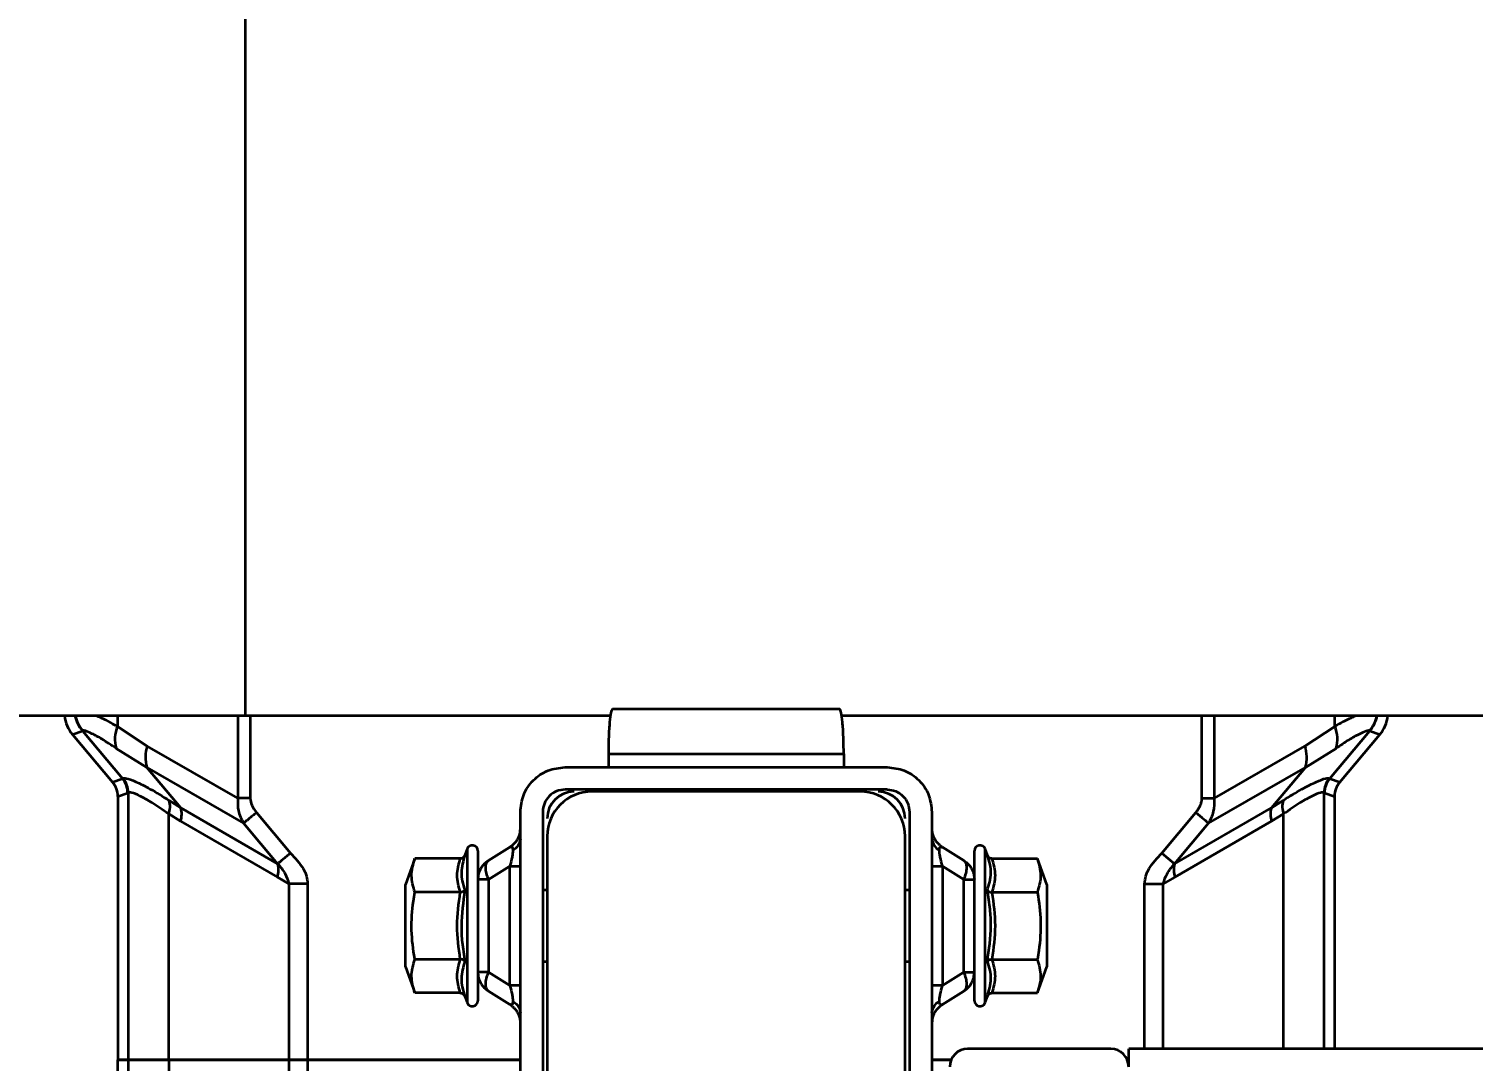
# Model space of a CAD drawing. Header units: millimetres. Extents: x 0 to 420, y 0 to 297.
# Drawn here: x 190.125 to 191.74, y 173.886 to 175.04 of the extents above; entities that cross this region are included whole.
import ezdxf

# ---------------------------------------------------------------- set-up
doc = ezdxf.new("R2010")
doc.units = ezdxf.units.MM
doc.layers.add('尺寸线层', color=150, linetype='Continuous')
doc.styles.add('SLDTEXTSTYLE2', font='TXT', dxfattribs={"width": 0.7})
doc.dimstyles.new('SLDDIMSTYLE0', dxfattribs={"dimtxt": 3.5, "dimasz": 3.302, "dimexe": 0, "dimexo": 0.0625, "dimgap": 0.875, "dimtad": 1, "dimdec": 1, "dimlfac": 100, "dimrnd": 1e-09, "dimzin": 12, "dimdsep": 46, "dimtxsty": 'SLDTEXTSTYLE2', "dimsah": 1, "dimcen": 0.09, "dimadec": 0, "dimazin": 3, "dimtfac": 1, "dimtdec": 3, "dimtofl": 0, "dimtmove": 0, "dimatfit": 3, "dimfxl": 0, "dimfrac": 2, "dimtolj": 1, "dimtzin": 12, "dimarcsym": 0})

# ---------------------------------------------------------------- blocks, each defined once
blk = doc.blocks.new('_D_6')
at = {"layer": '尺寸线层'}
for p, q in [((91.2154, 164.9172), (91.2154, 234.1922)), ((321.3154, 165.1871), (321.3154, 234.1922)), ((321.3154, 233.1922), (91.2154, 233.1922))]:
    blk.add_line(p, q, dxfattribs=at)
for points in [[(91.2154, 233.1922), (94.5174, 232.6842), (94.5174, 233.7002)], [(321.3154, 233.1922), (318.0134, 233.7002), (318.0134, 232.6842)]]:
    blk.add_solid(points, dxfattribs=at)
at = {"layer": '尺寸线层', "insert": (205.1726, 237.704), "char_height": 3.5, "attachment_point": 1, "style": 'SLDTEXTSTYLE2'}
blk.add_mtext('23010', dxfattribs=at)
blk = doc.blocks.new('_D_7')
at = {"layer": '尺寸线层'}
for p, q in [((70.597, 160.4022), (70.597, 246.1922)), ((332.8156, 175.1167), (332.8156, 246.1922)), ((332.8156, 245.1922), (70.597, 245.1922))]:
    blk.add_line(p, q, dxfattribs=at)
for points in [[(70.597, 245.1922), (73.899, 244.6842), (73.899, 245.7002)], [(332.8156, 245.1922), (329.5136, 245.7002), (329.5136, 244.6842)]]:
    blk.add_solid(points, dxfattribs=at)
at = {"layer": '尺寸线层', "insert": (202.8758, 249.704), "char_height": 3.5, "attachment_point": 1, "style": 'SLDTEXTSTYLE2'}
blk.add_mtext('26221.85', dxfattribs=at)

msp = doc.modelspace()

# ---------------------------------------------------------------- linework, layer by layer
at = {"color": 7, "linetype": 'Continuous', "lineweight": 35}
for p, q in [((190.367, 187.7722), (190.367, 174.2722)), ((191.0314, 174.2799), (190.7776, 174.2799)), ((190.367, 174.2722), (187.497, 174.2722)), ((190.2242, 174.2722), (190.2242, 174.2605)), ((190.2242, 174.2605), (190.2575, 174.2385)), ((190.3587, 174.2722), (190.3587, 174.1801)), ((190.7752, 174.2722), (190.367, 174.2722)), ((190.3726, 174.2722), (190.3726, 174.1801)), ((195.697, 174.2722), (191.0337, 174.2722)), ((191.4364, 174.1801), (191.4364, 174.2722)), ((191.4503, 174.1801), (191.4503, 174.2722)), ((191.5515, 174.2385), (191.5848, 174.2605)), ((191.5848, 174.2605), (191.5848, 174.2722)), ((190.1739, 174.2515), (190.185, 174.2555)), ((190.1739, 174.2515), (190.2187, 174.1981)), ((190.1853, 174.2557), (190.185, 174.2555)), ((190.185, 174.2555), (190.2298, 174.2021)), ((191.5792, 174.2021), (191.624, 174.2555)), ((191.5904, 174.1981), (191.6352, 174.2515)), ((191.624, 174.2555), (191.6238, 174.2557)), ((191.624, 174.2555), (191.6352, 174.2515)), ((190.257, 174.2147), (190.2227, 174.2359)), ((190.3587, 174.1801), (190.2575, 174.2385)), ((190.773, 174.2299), (191.036, 174.2299)), ((190.773, 174.2299), (190.773, 174.2149)), ((191.036, 174.2299), (191.036, 174.2149)), ((191.0361, 174.2299), (191.0361, 174.2149)), ((191.4503, 174.1801), (191.5515, 174.2385)), ((191.552, 174.2147), (191.5863, 174.2359)), ((190.257, 174.2147), (190.3652, 174.1523)), ((190.295, 174.1694), (190.257, 174.2147)), ((190.7245, 174.2149), (191.0845, 174.2149)), ((191.4438, 174.1523), (191.552, 174.2147)), ((191.514, 174.1694), (191.552, 174.2147)), ((190.2187, 174.1981), (190.2298, 174.2021)), ((190.2298, 174.2021), (190.2302, 174.2024)), ((191.5788, 174.2024), (191.5792, 174.2021)), ((191.5792, 174.2021), (191.5904, 174.1981)), ((190.2245, 174.182), (190.2357, 174.1861)), ((190.2245, 174.182), (190.2245, 173.8876)), ((190.2361, 174.1864), (190.2357, 174.1861)), ((190.2361, 174.1864), (190.2361, 173.8876)), ((190.2819, 174.1776), (190.295, 174.1694)), ((190.3726, 174.1801), (190.3587, 174.1801)), ((191.0845, 174.1899), (190.7245, 174.1899)), ((191.0545, 174.1876), (190.7545, 174.1876)), ((191.4364, 174.1801), (191.4503, 174.1801)), ((191.514, 174.1694), (191.5271, 174.1776)), ((191.5734, 174.1861), (191.5729, 174.1864)), ((191.5729, 173.9001), (191.5729, 174.1864)), ((191.5734, 174.1861), (191.5845, 174.182)), ((191.5845, 174.182), (191.5845, 173.9001)), ((190.2814, 173.8876), (190.2814, 174.1626)), ((190.2814, 174.1626), (190.2947, 174.1545)), ((190.4032, 174.1069), (190.295, 174.1694)), ((190.3794, 174.1642), (190.4174, 174.1188)), ((190.6745, 173.5949), (190.6745, 174.1649)), ((190.6995, 174.1649), (190.6995, 173.5949)), ((191.1095, 174.1649), (191.1095, 173.5949)), ((191.1345, 174.1649), (191.1345, 173.5949)), ((191.3916, 174.1188), (191.4296, 174.1642)), ((191.4058, 174.1069), (191.514, 174.1694)), ((191.5276, 174.1626), (191.5143, 174.1545)), ((191.5276, 173.9001), (191.5276, 174.1626)), ((190.2947, 174.1545), (190.4029, 174.092)), ((190.3652, 174.1523), (190.4032, 174.1069)), ((190.6743, 174.1438), (190.673, 174.1376)), ((190.6741, 174.1438), (190.6738, 174.1414)), ((190.6739, 174.1397), (190.6745, 174.1467)), ((191.136, 174.1376), (191.1347, 174.1438)), ((191.4058, 174.1069), (191.4438, 174.1523)), ((191.5143, 174.1545), (191.4061, 174.092)), ((190.6738, 174.1407), (190.672, 174.1359)), ((190.7045, 174.1376), (190.7045, 173.6376)), ((191.1045, 173.6376), (191.1045, 174.1376)), ((191.137, 174.1359), (191.1352, 174.1407)), ((190.5566, 174.1127), (190.546, 174.0836)), ((190.6073, 174.1127), (190.5566, 174.1127)), ((190.615, 174.1235), (190.6125, 174.1167)), ((190.615, 174.1235), (190.615, 173.9517)), ((190.627, 174.1214), (190.627, 174.09)), ((190.6628, 174.1255), (190.6388, 174.1105)), ((191.1455, 174.1259), (191.1438, 174.1273)), ((191.1457, 174.1255), (191.1463, 174.1255)), ((191.1463, 174.1255), (191.1703, 174.1105)), ((191.182, 174.0893), (191.182, 174.1214)), ((191.1965, 174.1167), (191.194, 174.1235)), ((191.194, 173.9517), (191.194, 174.1235)), ((191.2017, 174.1127), (191.2524, 174.1127)), ((191.263, 174.0836), (191.2524, 174.1127)), ((191.3916, 174.1188), (191.4058, 174.1069)), ((190.6628, 174.1043), (190.6388, 174.0893)), ((190.6628, 173.9709), (190.6628, 174.1043)), ((191.1463, 174.1043), (191.1463, 173.9709)), ((191.1463, 174.1043), (191.1703, 174.0893)), ((190.4029, 174.092), (190.4158, 174.0846)), ((190.4367, 174.0846), (190.4158, 174.0846)), ((190.4158, 174.0846), (190.4158, 173.8876)), ((190.4367, 174.0846), (190.4367, 173.8876)), ((190.546, 173.9916), (190.546, 174.0836)), ((190.6388, 174.0893), (190.627, 174.0893)), ((190.627, 174.0893), (190.627, 173.9858)), ((190.6388, 174.0893), (190.6388, 173.9858)), ((191.1703, 173.9858), (191.1703, 174.0893)), ((191.1703, 174.0893), (191.182, 174.0893)), ((191.182, 173.9858), (191.182, 174.0893)), ((191.263, 174.0836), (191.263, 173.9916)), ((191.3723, 174.0846), (191.3932, 174.0846)), ((191.3723, 173.9001), (191.3723, 174.0846)), ((191.4061, 174.092), (191.3932, 174.0846)), ((191.3932, 173.9001), (191.3932, 174.0846)), ((190.6073, 174.0751), (190.5566, 174.0751)), ((190.7045, 174.0776), (190.6995, 174.0776)), ((191.1095, 174.0776), (191.1045, 174.0776)), ((191.2017, 174.0751), (191.2524, 174.0751)), ((190.6073, 174.0001), (190.5566, 174.0001)), ((191.2017, 174.0001), (191.2524, 174.0001)), ((190.546, 173.9916), (190.5566, 173.9626)), ((190.6388, 173.9858), (190.627, 173.9858)), ((190.627, 173.9858), (190.627, 173.9538)), ((190.6628, 173.9709), (190.6388, 173.9858)), ((190.6995, 173.9976), (190.7045, 173.9976)), ((191.1045, 173.9976), (191.1095, 173.9976)), ((191.1463, 173.9709), (191.1703, 173.9858)), ((191.1703, 173.9858), (191.182, 173.9858)), ((191.182, 173.9538), (191.182, 173.9858)), ((191.2524, 173.9626), (191.263, 173.9916)), ((190.6073, 173.9626), (190.5566, 173.9626)), ((190.6125, 173.9585), (190.615, 173.9517)), ((190.6388, 173.9646), (190.6628, 173.9497)), ((191.1463, 173.9497), (191.1703, 173.9646)), ((191.194, 173.9517), (191.1965, 173.9585)), ((191.2017, 173.9626), (191.2524, 173.9626)), ((190.6633, 173.9496), (190.6628, 173.9497)), ((190.6635, 173.9493), (190.6653, 173.9479)), ((190.672, 173.9393), (190.6738, 173.9345)), ((190.673, 173.9376), (190.6743, 173.9314)), ((191.1351, 173.9354), (191.1345, 173.9285)), ((191.1347, 173.9314), (191.136, 173.9376)), ((191.1349, 173.9314), (191.1352, 173.9337)), ((191.1352, 173.9345), (191.137, 173.9393)), ((190.2245, 173.5932), (190.2245, 173.8876)), ((190.2245, 173.8876), (190.2361, 173.8876)), ((190.2361, 173.8876), (190.2245, 173.8876)), ((190.2361, 173.8876), (190.2361, 173.5888)), ((190.2361, 173.8876), (190.2814, 173.8876)), ((190.2814, 173.8876), (190.2361, 173.8876)), ((190.2814, 173.8876), (190.2814, 173.6126)), ((190.2814, 173.8876), (190.4158, 173.8876)), ((190.4158, 173.8876), (190.2814, 173.8876)), ((190.4158, 173.8876), (190.4158, 173.6906)), ((190.4158, 173.8876), (190.4367, 173.8876)), ((190.4367, 173.8876), (190.4158, 173.8876)), ((190.4367, 173.8876), (190.4367, 173.6906)), ((190.6745, 173.8876), (190.4367, 173.8876)), ((190.4367, 173.8876), (190.6745, 173.8876)), ((191.156, 173.8876), (191.1345, 173.8876)), ((191.1345, 173.8876), (191.156, 173.8876)), ((191.3345, 173.9001), (191.1745, 173.9001)), ((191.3545, 173.8876), (191.3531, 173.8876)), ((191.3531, 173.8876), (191.3545, 173.8876)), ((204.9545, 173.9001), (191.3545, 173.9001)), ((191.3545, 173.8801), (191.3545, 173.9001))]:
    msp.add_line(p, q, dxfattribs=at)
at = {"color": 7, "linetype": 'Continuous', "lineweight": 35, "flags": 128}
msp.add_lwpolyline([(191.4296, 174.1642), (191.4319, 174.1623), (191.4341, 174.1604), (191.4362, 174.1586), (191.4382, 174.157), (191.44, 174.1555), (191.4415, 174.1542), (191.4428, 174.1531), (191.4438, 174.1523)], dxfattribs=at)
at = {"color": 7, "linetype": 'Continuous', "lineweight": 35}
for centre, radius, start, end in [((190.2157, 174.2812), 0.0401, 192.9885, 219.9413), ((190.216, 174.2814), 0.0401, 193.2617, 219.9884), ((190.2566, 174.2462), 0.0354, 156.1372, 196.9623), ((191.5525, 174.2462), 0.0354, 343.0377, 23.8627), ((191.5931, 174.2814), 0.0401, 320.0116, 346.7383), ((191.5933, 174.2812), 0.0401, 320.0587, 347.0115), ((190.2955, 174.2258), 0.0401, 161.4836, 196.0343), ((191.5135, 174.2258), 0.0401, 343.9657, 18.5164), ((190.2106, 174.186), 0.025, 0.0586, 39.9414), ((190.2111, 174.1863), 0.025, 0.1661, 40.0321), ((191.5979, 174.1863), 0.025, 139.9679, 179.8339), ((191.5984, 174.186), 0.025, 140.0586, 179.9414), ((190.2589, 174.1709), 0.024, 339.6339, 16.2007), ((190.7545, 174.1376), 0.05, 90, 180), ((190.7345, 174.1576), 0.03, 90, 180), ((191.0545, 174.1376), 0.05, 0, 90), ((191.0745, 174.1576), 0.03, 0, 90), ((191.5502, 174.1709), 0.024, 163.7993, 200.3661), ((190.2709, 174.1625), 0.0251, 341.4836, 16.0343), ((191.5381, 174.1625), 0.0251, 163.9657, 198.5164), ((190.6208, 174.1214), 0.00619, 0, 160), ((191.1882, 174.1214), 0.00619, 20, 180), ((190.3791, 174.1), 0.0251, 341.4836, 16.0343), ((191.4299, 174.1), 0.0251, 163.9657, 198.5164), ((190.6208, 173.9538), 0.00619, 200, 0), ((191.1882, 173.9538), 0.00619, 180, 340), ((191.1745, 173.8801), 0.02, 90, 180), ((191.3345, 173.8801), 0.02, 0, 90)]:
    msp.add_arc(centre, radius, start, end, dxfattribs=at)
for centre, major_axis, start_param, end_param in [((190.2046, 174.2772), (0.0376, 0.0137), 2.915947, 3.49016), ((191.6045, 174.2772), (0.0376, -0.0137), 5.934618, 6.508831), ((190.1995, 174.182), (-0.0235, -0.0086), 2.793026, 3.49016), ((191.6095, 174.182), (0.0235, -0.0086), 2.793026, 3.49016)]:
    msp.add_ellipse(centre, major_axis=major_axis, ratio=0.998448, start_param=start_param, end_param=end_param, dxfattribs=at)
for points, knots in [([(190.7776, 174.2799), (190.7772, 174.2796), (190.7765, 174.2791), (190.7754, 174.2747), (190.7744, 174.2675), (190.7737, 174.2576), (190.7731, 174.246), (190.773, 174.2363), (190.773, 174.2299)], [0, 0, 0, 0, 0.157309, 0.270586, 0.50035, 0.630794, 0.757716, 1, 1, 1, 1]), ([(191.036, 174.2299), (191.0359, 174.2363), (191.0358, 174.246), (191.0352, 174.2576), (191.0345, 174.2675), (191.0335, 174.2747), (191.0324, 174.2791), (191.0317, 174.2796), (191.0314, 174.2799)], [0, 0, 0, 0, 0.242279, 0.369203, 0.49965, 0.729414, 0.842683, 1, 1, 1, 1]), ([(190.2012, 174.2722), (190.2021, 174.2719), (190.2081, 174.2692), (190.2168, 174.2645), (190.2242, 174.2605)], [0, 0, 0, 0, 0.1478182, 1, 1, 1, 1]), ([(191.5848, 174.2605), (191.5914, 174.2641), (191.6001, 174.2688), (191.6064, 174.2716), (191.6078, 174.2722)], [0, 0, 0, 0, 0.765913, 1, 1, 1, 1]), ([(190.2227, 174.2359), (190.2173, 174.2395), (190.2067, 174.2466), (190.1953, 174.2526), (190.1877, 174.2559), (190.1861, 174.2558), (190.1853, 174.2557)], [0, 0, 0, 0, 0.270175, 0.525289, 0.759332, 1, 1, 1, 1]), ([(191.6238, 174.2557), (191.6228, 174.2557), (191.6209, 174.2558), (191.6124, 174.252), (191.6009, 174.2457), (191.5912, 174.2392), (191.5863, 174.2359)], [0, 0, 0, 0, 0.2671383, 0.5212201, 0.7559518, 1, 1, 1, 1]), ([(190.2302, 174.2024), (190.2312, 174.2026), (190.2334, 174.203), (190.244, 174.1991), (190.2603, 174.1912), (190.2746, 174.1822), (190.2819, 174.1776)], [0, 0, 0, 0, 0.223119, 0.475931, 0.731471, 1, 1, 1, 1]), ([(191.5271, 174.1776), (191.5343, 174.1822), (191.5484, 174.191), (191.5646, 174.1989), (191.5755, 174.203), (191.5777, 174.2026), (191.5788, 174.2024)], [0, 0, 0, 0, 0.264309, 0.514931, 0.766931, 1, 1, 1, 1]), ([(190.2814, 174.1626), (190.275, 174.167), (190.2628, 174.1756), (190.2489, 174.1831), (190.2392, 174.1871), (190.2371, 174.1866), (190.2361, 174.1864)], [0, 0, 0, 0, 0.267515, 0.511254, 0.753073, 1, 1, 1, 1]), ([(190.3587, 174.1801), (190.3585, 174.1754), (190.3582, 174.1654), (190.3628, 174.1568), (190.3652, 174.1523)], [0, 0, 0, 0, 0.4733, 1, 1, 1, 1]), ([(190.3726, 174.1801), (190.373, 174.1775), (190.3738, 174.1716), (190.3774, 174.1668), (190.3794, 174.1642)], [0, 0, 0, 0, 0.448587, 1, 1, 1, 1]), ([(191.4296, 174.1642), (191.4314, 174.1666), (191.4341, 174.1703), (191.4361, 174.1759), (191.4363, 174.1788), (191.4364, 174.1801)], [0, 0, 0, 0, 0.51551, 0.767405, 1, 1, 1, 1]), ([(191.4438, 174.1523), (191.4461, 174.1565), (191.4507, 174.165), (191.4505, 174.175), (191.4503, 174.1801)], [0, 0, 0, 0, 0.492397, 1, 1, 1, 1]), ([(191.5729, 174.1864), (191.5719, 174.1866), (191.5699, 174.1871), (191.5603, 174.1831), (191.5462, 174.1756), (191.5339, 174.167), (191.5276, 174.1626)], [0, 0, 0, 0, 0.24021, 0.485805, 0.736712, 1, 1, 1, 1]), ([(190.3794, 174.1642), (190.3779, 174.1629), (190.3749, 174.1604), (190.3707, 174.1569), (190.3672, 174.154), (190.3659, 174.1528), (190.3652, 174.1523)], [0, 0, 0, 0, 0.2444376, 0.5000006, 0.7555633, 1, 1, 1, 1]), ([(190.6735, 174.14), (190.6729, 174.1382), (190.6716, 174.1343), (190.6679, 174.1293), (190.6645, 174.1268), (190.6628, 174.1255)], [0, 0, 0, 0, 0.315477, 0.657739, 1, 1, 1, 1]), ([(190.6745, 174.1349), (190.674, 174.1321), (190.6731, 174.127), (190.6682, 174.1233), (190.6661, 174.1217)], [0, 0, 0, 0, 0.559996, 1, 1, 1, 1]), ([(191.1345, 174.1349), (191.135, 174.1321), (191.1359, 174.127), (191.1408, 174.1233), (191.143, 174.1217)], [0, 0, 0, 0, 0.559996, 1, 1, 1, 1]), ([(191.1439, 174.1275), (191.143, 174.1281), (191.1405, 174.1301), (191.1382, 174.1331), (191.1373, 174.1355), (191.1371, 174.1359)], [0, 0, 0, 0, 0.294463, 0.87052, 1, 1, 1, 1]), ([(190.4174, 174.1188), (190.4159, 174.1176), (190.4129, 174.115), (190.4088, 174.1116), (190.4053, 174.1086), (190.4039, 174.1075), (190.4032, 174.1069)], [0, 0, 0, 0, 0.244437, 0.5, 0.755563, 1, 1, 1, 1]), ([(190.4174, 174.1188), (190.4226, 174.1134), (190.4299, 174.1057), (190.4359, 174.0934), (190.4364, 174.0875), (190.4367, 174.0846)], [0, 0, 0, 0, 0.554868, 0.787217, 1, 1, 1, 1]), ([(190.5566, 174.0751), (190.5548, 174.0813), (190.5511, 174.0938), (190.5547, 174.1063), (190.5566, 174.1127)], [0, 0, 0, 0, 0.4912125, 1, 1, 1, 1]), ([(190.6125, 174.1167), (190.6125, 174.1167), (190.6123, 174.1161), (190.6117, 174.115), (190.6105, 174.1137), (190.609, 174.1128), (190.6079, 174.1127), (190.6073, 174.1127)], [0, 0, 0, 0, 0.006713, 0.267679, 0.528689, 0.76386, 1, 1, 1, 1]), ([(190.6125, 174.1167), (190.6106, 174.11), (190.6078, 174.1003), (190.6092, 174.0871), (190.6114, 174.0807), (190.6125, 174.0772)], [0, 0, 0, 0, 0.4997294, 0.7285298, 1, 1, 1, 1]), ([(190.6628, 174.1255), (190.6637, 174.1259), (190.665, 174.1264), (190.6659, 174.1244), (190.666, 174.1226), (190.6661, 174.1217)], [0, 0, 0, 0, 0.5516135, 0.7848249, 1, 1, 1, 1]), ([(190.6661, 174.1217), (190.666, 174.1207), (190.6659, 174.1185), (190.665, 174.1125), (190.6637, 174.1077), (190.6628, 174.1043)], [0, 0, 0, 0, 0.215184, 0.448387, 1, 1, 1, 1]), ([(191.143, 174.1217), (191.143, 174.1226), (191.1431, 174.1244), (191.1439, 174.1262), (191.145, 174.1258), (191.1457, 174.1255)], [0, 0, 0, 0, 0.243902, 0.508229, 1, 1, 1, 1]), ([(191.1463, 174.1043), (191.1454, 174.1077), (191.1441, 174.1125), (191.1431, 174.1185), (191.143, 174.1207), (191.143, 174.1217)], [0, 0, 0, 0, 0.551614, 0.784825, 1, 1, 1, 1]), ([(191.1965, 174.0772), (191.1984, 174.0836), (191.2012, 174.0931), (191.1998, 174.1065), (191.1977, 174.1131), (191.1965, 174.1167)], [0, 0, 0, 0, 0.499729, 0.72853, 1, 1, 1, 1]), ([(191.2017, 174.1127), (191.2011, 174.1127), (191.2, 174.1128), (191.1985, 174.1137), (191.1973, 174.115), (191.1967, 174.1161), (191.1965, 174.1167), (191.1965, 174.1167)], [0, 0, 0, 0, 0.23614, 0.471311, 0.732321, 0.993287, 1, 1, 1, 1]), ([(191.2524, 174.1127), (191.2542, 174.1065), (191.2579, 174.094), (191.2543, 174.0815), (191.2524, 174.0751)], [0, 0, 0, 0, 0.491212, 1, 1, 1, 1]), ([(191.3723, 174.0846), (191.3726, 174.0874), (191.3732, 174.0934), (191.3791, 174.1057), (191.3864, 174.1134), (191.3916, 174.1188)], [0, 0, 0, 0, 0.211639, 0.442849, 1, 1, 1, 1]), ([(190.4032, 174.1069), (190.4063, 174.1034), (190.412, 174.0967), (190.4146, 174.0884), (190.4158, 174.0846)], [0, 0, 0, 0, 0.537276, 1, 1, 1, 1]), ([(191.3932, 174.0846), (191.3944, 174.0884), (191.397, 174.0967), (191.4027, 174.1034), (191.4058, 174.1069)], [0, 0, 0, 0, 0.462726, 1, 1, 1, 1]), ([(190.5566, 174.0001), (190.5565, 174.0003), (190.5546, 174.011), (190.552, 174.0328), (190.5536, 174.0578), (190.556, 174.0718), (190.5566, 174.0751)], [0, 0, 0, 0, 0.0096041, 0.4326313, 0.8668729, 1, 1, 1, 1]), ([(190.6073, 174.0001), (190.6056, 174.0126), (190.6022, 174.0376), (190.6056, 174.0626), (190.6073, 174.0751)], [0, 0, 0, 0, 0.499238, 1, 1, 1, 1]), ([(190.6125, 174.0772), (190.6125, 174.0772), (190.6123, 174.0769), (190.6117, 174.0763), (190.6105, 174.0757), (190.609, 174.0752), (190.6079, 174.0752), (190.6073, 174.0751)], [0, 0, 0, 0, 0.006713, 0.267679, 0.528689, 0.76386, 1, 1, 1, 1]), ([(190.6125, 174.0772), (190.6106, 174.064), (190.6078, 174.0448), (190.6092, 174.0182), (190.6114, 174.0051), (190.6125, 173.998)], [0, 0, 0, 0, 0.500435, 0.728855, 1, 1, 1, 1]), ([(191.1965, 173.998), (191.1984, 174.0112), (191.2012, 174.0304), (191.1998, 174.057), (191.1977, 174.0701), (191.1965, 174.0772)], [0, 0, 0, 0, 0.500435, 0.728855, 1, 1, 1, 1]), ([(191.1965, 174.0772), (191.1965, 174.0772), (191.1967, 174.0769), (191.1973, 174.0763), (191.1985, 174.0757), (191.2, 174.0752), (191.2011, 174.0752), (191.2017, 174.0751)], [0, 0, 0, 0, 0.006713, 0.267679, 0.528689, 0.76386, 1, 1, 1, 1]), ([(191.2017, 174.0751), (191.2034, 174.0626), (191.2068, 174.0376), (191.2034, 174.0126), (191.2017, 174.0001)], [0, 0, 0, 0, 0.499238, 1, 1, 1, 1]), ([(191.2524, 174.0751), (191.2525, 174.0749), (191.2544, 174.0642), (191.257, 174.0424), (191.2554, 174.0174), (191.253, 174.0034), (191.2524, 174.0001)], [0, 0, 0, 0, 0.009604, 0.432631, 0.866873, 1, 1, 1, 1]), ([(190.5566, 173.9626), (190.5548, 173.9687), (190.5511, 173.9812), (190.5547, 173.9937), (190.5566, 174.0001)], [0, 0, 0, 0, 0.491212, 1, 1, 1, 1]), ([(190.6125, 173.998), (190.6125, 173.9981), (190.6123, 173.9983), (190.6117, 173.9989), (190.6105, 173.9995), (190.609, 174), (190.6079, 174), (190.6073, 174.0001)], [0, 0, 0, 0, 0.006713, 0.267679, 0.528689, 0.76386, 1, 1, 1, 1]), ([(191.1965, 173.998), (191.1965, 173.9981), (191.1967, 173.9983), (191.1973, 173.9989), (191.1985, 173.9995), (191.2, 174), (191.2011, 174), (191.2017, 174.0001)], [0, 0, 0, 0, 0.006713, 0.267679, 0.528689, 0.76386, 1, 1, 1, 1]), ([(191.2524, 174.0001), (191.2542, 173.9939), (191.2579, 173.9814), (191.2543, 173.9689), (191.2524, 173.9626)], [0, 0, 0, 0, 0.4912125, 1, 1, 1, 1]), ([(190.6125, 173.998), (190.6106, 173.9916), (190.6078, 173.9821), (190.6092, 173.9687), (190.6114, 173.9621), (190.6125, 173.9585)], [0, 0, 0, 0, 0.499729, 0.72853, 1, 1, 1, 1]), ([(191.1965, 173.9585), (191.1984, 173.9652), (191.2012, 173.9749), (191.1998, 173.9881), (191.1977, 173.9945), (191.1965, 173.998)], [0, 0, 0, 0, 0.4997294, 0.7285298, 1, 1, 1, 1]), ([(190.6628, 173.9709), (190.6637, 173.9675), (190.665, 173.9627), (190.6659, 173.9567), (190.666, 173.9545), (190.6661, 173.9535)], [0, 0, 0, 0, 0.551614, 0.784825, 1, 1, 1, 1]), ([(191.143, 173.9535), (191.143, 173.9545), (191.1431, 173.9567), (191.1441, 173.9627), (191.1454, 173.9675), (191.1463, 173.9709)], [0, 0, 0, 0, 0.2151838, 0.4483868, 1, 1, 1, 1]), ([(190.6073, 173.9626), (190.6079, 173.9625), (190.609, 173.9624), (190.6105, 173.9615), (190.6117, 173.9602), (190.6123, 173.9591), (190.6125, 173.9585), (190.6125, 173.9585)], [0, 0, 0, 0, 0.23614, 0.471311, 0.732321, 0.993287, 1, 1, 1, 1]), ([(190.6661, 173.9535), (190.666, 173.9526), (190.6659, 173.9508), (190.6651, 173.949), (190.664, 173.9494), (190.6633, 173.9496)], [0, 0, 0, 0, 0.243902, 0.508229, 1, 1, 1, 1]), ([(190.6661, 173.9535), (190.6687, 173.9513), (190.6735, 173.9475), (190.6742, 173.9424), (190.6745, 173.9402)], [0, 0, 0, 0, 0.559996, 1, 1, 1, 1]), ([(191.1345, 173.9402), (191.135, 173.9431), (191.1359, 173.9481), (191.1408, 173.9518), (191.143, 173.9535)], [0, 0, 0, 0, 0.559996, 1, 1, 1, 1]), ([(191.1463, 173.9497), (191.1454, 173.9493), (191.1441, 173.9488), (191.1431, 173.9508), (191.143, 173.9526), (191.143, 173.9535)], [0, 0, 0, 0, 0.551614, 0.784825, 1, 1, 1, 1]), ([(191.1965, 173.9585), (191.1965, 173.9585), (191.1967, 173.9591), (191.1973, 173.9602), (191.1985, 173.9615), (191.2, 173.9624), (191.2011, 173.9625), (191.2017, 173.9626)], [0, 0, 0, 0, 0.006713, 0.267679, 0.528689, 0.76386, 1, 1, 1, 1]), ([(190.6652, 173.9477), (190.666, 173.947), (190.6685, 173.9451), (190.6708, 173.9421), (190.6717, 173.9397), (190.6719, 173.9393)], [0, 0, 0, 0, 0.294463, 0.870519, 1, 1, 1, 1]), ([(191.1355, 173.9352), (191.1361, 173.937), (191.1374, 173.9408), (191.1412, 173.9459), (191.1446, 173.9484), (191.1463, 173.9497)], [0, 0, 0, 0, 0.315477, 0.657739, 1, 1, 1, 1])]:
    msp.add_open_spline(points, degree=3, knots=knots, dxfattribs=at)
for points in [[(190.6745, 174.1649), (190.6753, 174.1714), (190.6768, 174.1845), (190.6883, 174.2011), (190.7049, 174.2126), (190.718, 174.2141), (190.7245, 174.2149)], [(191.0845, 174.2149), (191.0911, 174.2141), (191.1042, 174.2126), (191.1207, 174.2011), (191.1323, 174.1845), (191.1338, 174.1714), (191.1345, 174.1649)], [(190.7245, 174.1899), (190.7212, 174.1895), (190.7147, 174.1888), (190.7064, 174.183), (190.7006, 174.1747), (190.6999, 174.1682), (190.6995, 174.1649)], [(191.0845, 174.1899), (191.0878, 174.1895), (191.0943, 174.1888), (191.1026, 174.183), (191.1084, 174.1747), (191.1091, 174.1682), (191.1095, 174.1649)], [(190.6073, 174.0751), (190.6056, 174.0814), (190.6022, 174.0939), (190.6056, 174.1064), (190.6073, 174.1127)], [(191.2017, 174.1127), (191.2034, 174.1064), (191.2068, 174.0939), (191.2034, 174.0814), (191.2017, 174.0751)], [(190.6388, 174.1105), (190.6371, 174.1093), (190.6336, 174.1068), (190.6299, 174.1016), (190.6275, 174.0957), (190.6272, 174.0914), (190.627, 174.0893)], [(190.6388, 174.1105), (190.6378, 174.1097), (190.636, 174.1079), (190.6352, 174.1028), (190.636, 174.0964), (190.6378, 174.0917), (190.6388, 174.0893)], [(190.6628, 174.1043), (190.6645, 174.1043), (190.6679, 174.1043), (190.6716, 174.1043), (190.6741, 174.1043), (190.6744, 174.1043), (190.6745, 174.1043)], [(191.1345, 174.1043), (191.1347, 174.1043), (191.135, 174.1043), (191.1374, 174.1043), (191.1411, 174.1043), (191.1446, 174.1043), (191.1463, 174.1043)], [(191.1703, 174.0893), (191.1712, 174.0917), (191.1731, 174.0964), (191.1738, 174.1028), (191.1731, 174.1079), (191.1712, 174.1097), (191.1703, 174.1105)], [(191.1703, 174.1105), (191.172, 174.1093), (191.1754, 174.1068), (191.1791, 174.1016), (191.1816, 174.0957), (191.1819, 174.0914), (191.182, 174.0893)], [(190.6073, 173.9626), (190.6056, 173.9688), (190.6022, 173.9813), (190.6056, 173.9938), (190.6073, 174.0001)], [(191.2017, 174.0001), (191.2034, 173.9938), (191.2068, 173.9813), (191.2034, 173.9688), (191.2017, 173.9626)], [(190.627, 173.9858), (190.6272, 173.9837), (190.6275, 173.9795), (190.6299, 173.9736), (190.6336, 173.9684), (190.6371, 173.9659), (190.6388, 173.9646)], [(190.6388, 173.9858), (190.6378, 173.9835), (190.636, 173.9787), (190.6352, 173.9724), (190.636, 173.9673), (190.6378, 173.9655), (190.6388, 173.9646)], [(191.1703, 173.9646), (191.1712, 173.9655), (191.1731, 173.9673), (191.1738, 173.9724), (191.1731, 173.9787), (191.1712, 173.9835), (191.1703, 173.9858)], [(191.1703, 173.9646), (191.172, 173.9659), (191.1754, 173.9684), (191.1791, 173.9736), (191.1816, 173.9795), (191.1819, 173.9837), (191.182, 173.9858)], [(190.6745, 173.9709), (190.6744, 173.9709), (190.6741, 173.9709), (190.6716, 173.9709), (190.6679, 173.9709), (190.6645, 173.9709), (190.6628, 173.9709)], [(191.1463, 173.9709), (191.1446, 173.9709), (191.1411, 173.9709), (191.1374, 173.9709), (191.135, 173.9709), (191.1347, 173.9709), (191.1345, 173.9709)]]:
    msp.add_open_spline(points, degree=3, dxfattribs=at)

# ---------------------------------------------------------------- dimensions: what is measured, and where the dimension line sits
at = {"layer": '尺寸线层'}
for base, p1, p2, picture, middle in [((70.597, 245.1922), (332.8156, 175.1167), (70.597, 160.4022), '_D_7', (209.0129, 245.1922)), ((91.2154, 233.1922), (321.3154, 165.1871), (91.2154, 164.9172), '_D_6', (209.0129, 233.1922))]:
    dim = msp.add_linear_dim(base=base, p1=p1, p2=p2, angle=0, dimstyle='SLDDIMSTYLE0', dxfattribs=at)
    dim.commit()
    dim.dimension.update_dxf_attribs({"geometry": picture, "text_midpoint": middle, "dimtype": 160})

doc.saveas('drawing.dxf')
